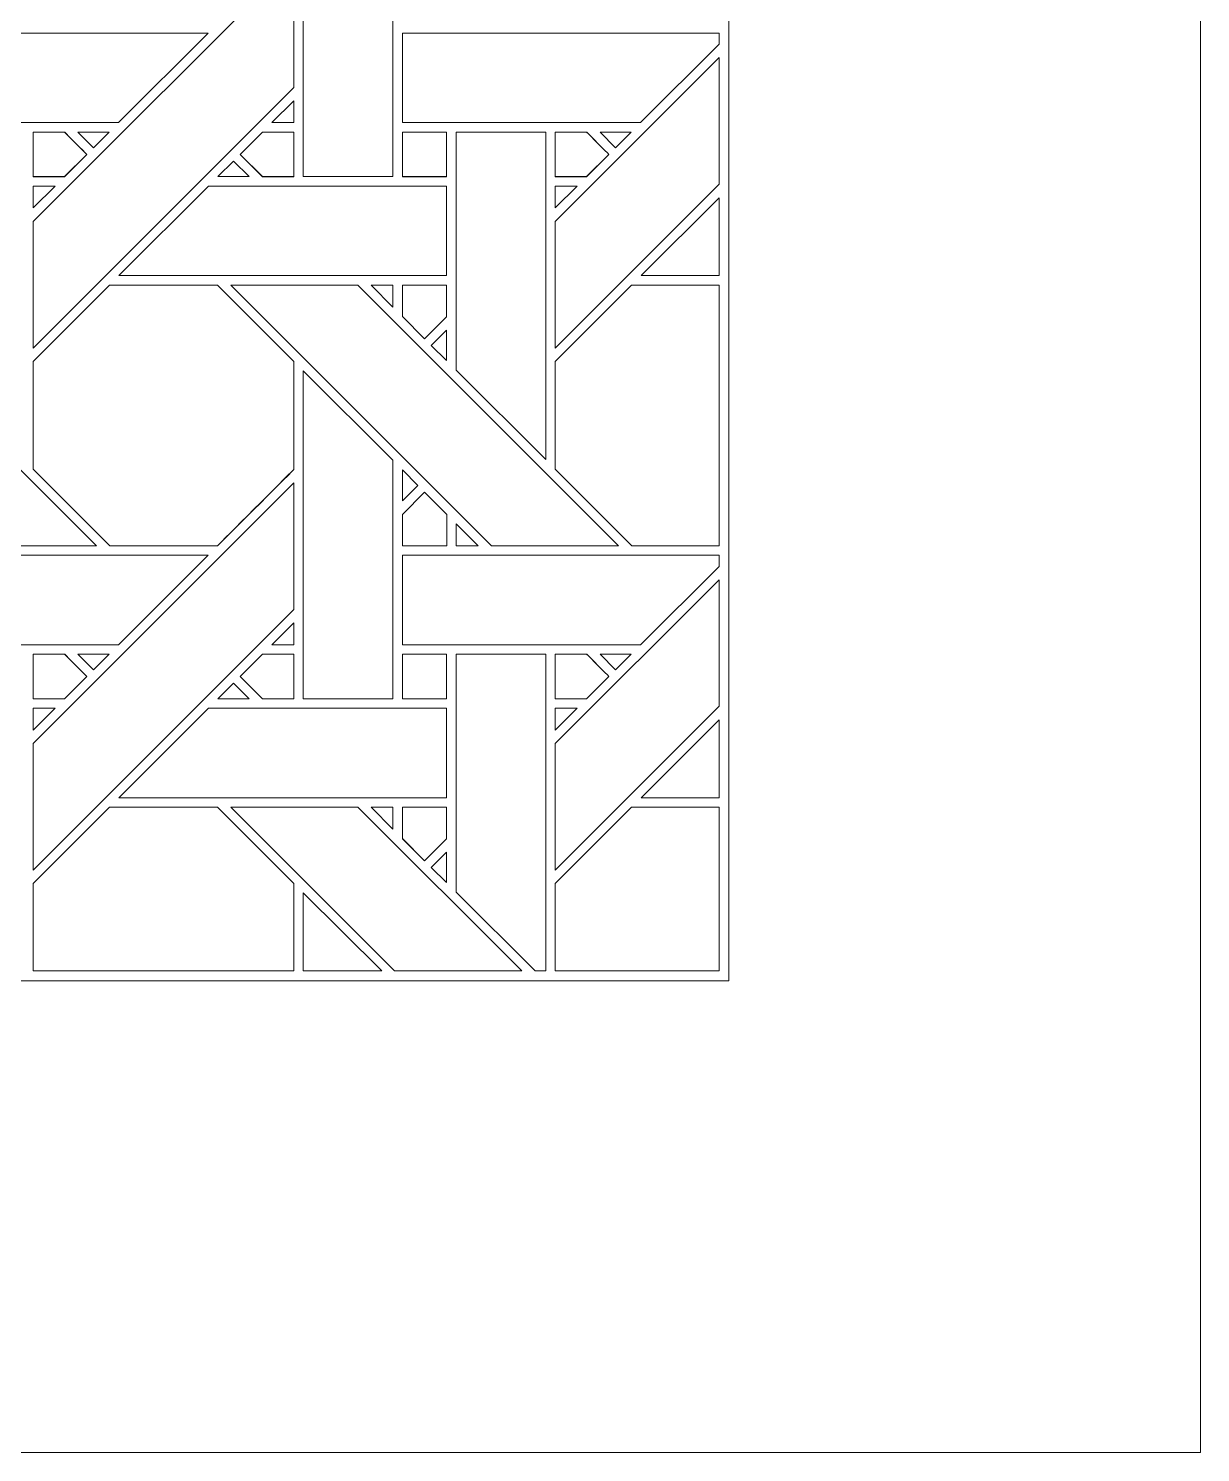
# Model space of a CAD drawing. Header units: inches. Extents: x 3.4 to 21.4, y 0.1 to 18.1.
# Drawn here: x 19.253 to 21.383, y 0.095 to 2.683 of the extents above; entities that cross this region are included whole.
import ezdxf

# ---------------------------------------------------------------- set-up
doc = ezdxf.new("R2010")
doc.units = ezdxf.units.IN
doc.header["$MEASUREMENT"] = 0
doc.layers.add('Design', color=7, linetype='Continuous', lineweight=0)

msp = doc.modelspace()

# ---------------------------------------------------------------- linework, layer by layer
at = {"layer": 'Design'}
for points, knots in [([(3.3829, 18.0948), (3.3829, 18.0948), (3.3829, 0.0948), (3.3829, 0.0948), (3.3829, 0.0948), (21.3829, 0.0948), (21.3829, 0.0948), (21.3829, 0.0948), (21.3829, 18.0948), (21.3829, 18.0948), (21.3829, 18.0948), (3.3829, 18.0948), (3.3829, 18.0948)], [0, 0, 0, 0, 1, 1, 1, 2, 2, 2, 3, 3, 3, 4, 4, 4, 4]), ([(4.2402, 17.2374), (4.2402, 17.2374), (4.2402, 0.9521), (4.2402, 0.9521), (4.2402, 0.9521), (20.5255, 0.9521), (20.5255, 0.9521), (20.5255, 0.9521), (20.5255, 17.2374), (20.5255, 17.2374), (20.5255, 17.2374), (4.2402, 17.2374), (4.2402, 17.2374)], [0, 0, 0, 0, 1, 1, 1, 2, 2, 2, 3, 3, 3, 4, 4, 4, 4]), ([(19.7523, 2.4133), (19.7523, 2.4133), (19.7523, 3.0092), (19.7523, 3.0092), (19.7523, 3.0092), (19.9151, 2.847), (19.9151, 2.847), (19.9151, 2.847), (19.9151, 2.4133), (19.9151, 2.4133), (19.9151, 2.4133), (19.7523, 2.4133), (19.7523, 2.4133)], [0, 0, 0, 0, 1, 1, 1, 2, 2, 2, 3, 3, 3, 4, 4, 4, 4]), ([(19.7352, 2.5756), (19.7352, 2.5756), (19.2615, 2.1019), (19.2615, 2.1019), (19.2615, 2.1019), (19.2615, 2.332), (19.2615, 2.332), (19.2615, 2.332), (19.7352, 2.8056), (19.7352, 2.8056), (19.7352, 2.8056), (19.7352, 2.5756), (19.7352, 2.5756)], [0, 0, 0, 0, 1, 1, 1, 2, 2, 2, 3, 3, 3, 4, 4, 4, 4]), ([(18.9836, 2.5114), (18.9836, 2.5114), (18.9836, 2.6741), (18.9836, 2.6741), (18.9836, 2.6741), (19.5793, 2.6741), (19.5793, 2.6741), (19.5793, 2.6741), (19.4166, 2.5114), (19.4166, 2.5114), (19.4166, 2.5114), (18.9836, 2.5114), (18.9836, 2.5114)], [0, 0, 0, 0, 1, 1, 1, 2, 2, 2, 3, 3, 3, 4, 4, 4, 4]), ([(19.9324, 2.5114), (19.9324, 2.5114), (19.9324, 2.6741), (19.9324, 2.6741), (19.9324, 2.6741), (20.5079, 2.6741), (20.5079, 2.6741), (20.5079, 2.6741), (20.5079, 2.6539), (20.5079, 2.6539), (20.5079, 2.6539), (20.3653, 2.5114), (20.3653, 2.5114), (20.3653, 2.5114), (19.9324, 2.5114), (19.9324, 2.5114)], [0, 0, 0, 0, 1, 1, 1, 2, 2, 2, 3, 3, 3, 4, 4, 4, 5, 5, 5, 5]), ([(20.5079, 2.3995), (20.5079, 2.3995), (20.2102, 2.1019), (20.2102, 2.1019), (20.2102, 2.1019), (20.2102, 2.332), (20.2102, 2.332), (20.2102, 2.332), (20.5079, 2.6296), (20.5079, 2.6296), (20.5079, 2.6296), (20.5079, 2.3995), (20.5079, 2.3995)], [0, 0, 0, 0, 1, 1, 1, 2, 2, 2, 3, 3, 3, 4, 4, 4, 4]), ([(19.6954, 2.5114), (19.6954, 2.5114), (19.7352, 2.5512), (19.7352, 2.5512), (19.7352, 2.5512), (19.7352, 2.5114), (19.7352, 2.5114), (19.7352, 2.5114), (19.6954, 2.5114), (19.6954, 2.5114)], [0, 0, 0, 0, 1, 1, 1, 2, 2, 2, 3, 3, 3, 3]), ([(19.2615, 2.4133), (19.2615, 2.4133), (19.2615, 2.4941), (19.2615, 2.4941), (19.2615, 2.4941), (19.3186, 2.4941), (19.3186, 2.4941), (19.3237, 2.489), (19.3544, 2.4582), (19.3589, 2.4537), (19.3589, 2.4537), (19.3185, 2.4133), (19.3185, 2.4133), (19.3185, 2.4133), (19.2615, 2.4133), (19.2615, 2.4133)], [0, 0, 0, 0, 1, 1, 1, 2, 2, 2, 3, 3, 3, 4, 4, 4, 5, 5, 5, 5]), ([(19.359, 2.4536), (19.359, 2.4536), (19.3186, 2.4132), (19.3186, 2.4132), (19.3186, 2.4132), (19.2616, 2.4132), (19.2616, 2.4132), (19.2616, 2.4132), (19.2616, 2.494), (19.2616, 2.494), (19.2616, 2.494), (19.3187, 2.494), (19.3187, 2.494), (19.3238, 2.4889), (19.3546, 2.4581), (19.359, 2.4536)], [0, 0, 0, 0, 1, 1, 1, 2, 2, 2, 3, 3, 3, 4, 4, 4, 5, 5, 5, 5]), ([(19.3429, 2.4941), (19.3429, 2.4941), (19.3994, 2.4941), (19.3994, 2.4941), (19.3994, 2.4941), (19.3711, 2.4659), (19.3711, 2.4659), (19.3711, 2.4659), (19.3429, 2.4941), (19.3429, 2.4941)], [0, 0, 0, 0, 1, 1, 1, 2, 2, 2, 3, 3, 3, 3]), ([(19.7352, 2.4133), (19.7352, 2.4133), (19.6781, 2.4133), (19.6781, 2.4133), (19.6781, 2.4133), (19.6377, 2.4537), (19.6377, 2.4537), (19.6377, 2.4537), (19.6781, 2.4941), (19.6781, 2.4941), (19.6781, 2.4941), (19.7352, 2.4941), (19.7352, 2.4941), (19.7352, 2.4941), (19.7352, 2.4133), (19.7352, 2.4133)], [0, 0, 0, 0, 1, 1, 1, 2, 2, 2, 3, 3, 3, 4, 4, 4, 5, 5, 5, 5]), ([(19.6782, 2.4132), (19.6782, 2.4132), (19.6378, 2.4536), (19.6378, 2.4536), (19.6378, 2.4536), (19.6782, 2.494), (19.6782, 2.494), (19.6782, 2.494), (19.7353, 2.494), (19.7353, 2.494), (19.7353, 2.494), (19.7353, 2.4132), (19.7353, 2.4132), (19.7353, 2.4132), (19.6782, 2.4132), (19.6782, 2.4132)], [0, 0, 0, 0, 1, 1, 1, 2, 2, 2, 3, 3, 3, 4, 4, 4, 5, 5, 5, 5]), ([(20.0126, 2.4133), (20.0126, 2.4133), (19.9324, 2.4133), (19.9324, 2.4133), (19.9324, 2.4133), (19.9324, 2.4941), (19.9324, 2.4941), (19.9324, 2.4941), (20.0126, 2.4941), (20.0126, 2.4941), (20.0126, 2.4941), (20.0126, 2.4133), (20.0126, 2.4133)], [0, 0, 0, 0, 1, 1, 1, 2, 2, 2, 3, 3, 3, 4, 4, 4, 4]), ([(19.9325, 2.4132), (19.9325, 2.4132), (19.9325, 2.494), (19.9325, 2.494), (19.9325, 2.494), (20.0127, 2.494), (20.0127, 2.494), (20.0127, 2.494), (20.0127, 2.4132), (20.0127, 2.4132), (20.0127, 2.4132), (19.9325, 2.4132), (19.9325, 2.4132)], [0, 0, 0, 0, 1, 1, 1, 2, 2, 2, 3, 3, 3, 4, 4, 4, 4]), ([(20.0302, 2.0619), (20.0302, 2.0619), (20.0302, 2.4941), (20.0302, 2.4941), (20.0302, 2.4941), (20.1931, 2.4941), (20.1931, 2.4941), (20.1931, 2.4941), (20.1931, 1.899), (20.1931, 1.899), (20.1931, 1.899), (20.0302, 2.0619), (20.0302, 2.0619)], [0, 0, 0, 0, 1, 1, 1, 2, 2, 2, 3, 3, 3, 4, 4, 4, 4]), ([(20.2102, 2.4133), (20.2102, 2.4133), (20.2102, 2.4941), (20.2102, 2.4941), (20.2102, 2.4941), (20.2673, 2.4941), (20.2673, 2.4941), (20.2726, 2.4888), (20.3034, 2.458), (20.3076, 2.4537), (20.3076, 2.4537), (20.2672, 2.4133), (20.2672, 2.4133), (20.2672, 2.4133), (20.2102, 2.4133), (20.2102, 2.4133)], [0, 0, 0, 0, 1, 1, 1, 2, 2, 2, 3, 3, 3, 4, 4, 4, 5, 5, 5, 5]), ([(20.3077, 2.4536), (20.3077, 2.4536), (20.2673, 2.4132), (20.2673, 2.4132), (20.2673, 2.4132), (20.2103, 2.4132), (20.2103, 2.4132), (20.2103, 2.4132), (20.2103, 2.494), (20.2103, 2.494), (20.2103, 2.494), (20.2674, 2.494), (20.2674, 2.494), (20.2725, 2.4889), (20.3033, 2.4581), (20.3077, 2.4536)], [0, 0, 0, 0, 1, 1, 1, 2, 2, 2, 3, 3, 3, 4, 4, 4, 5, 5, 5, 5]), ([(20.2916, 2.4941), (20.2916, 2.4941), (20.3481, 2.4941), (20.3481, 2.4941), (20.3481, 2.4941), (20.3198, 2.4659), (20.3198, 2.4659), (20.3198, 2.4659), (20.2916, 2.4941), (20.2916, 2.4941)], [0, 0, 0, 0, 1, 1, 1, 2, 2, 2, 3, 3, 3, 3]), ([(19.5973, 2.4133), (19.5973, 2.4133), (19.6256, 2.4416), (19.6256, 2.4416), (19.6256, 2.4416), (19.6538, 2.4133), (19.6538, 2.4133), (19.6538, 2.4133), (19.5973, 2.4133), (19.5973, 2.4133)], [0, 0, 0, 0, 1, 1, 1, 2, 2, 2, 3, 3, 3, 3]), ([(19.3013, 2.3962), (19.3013, 2.3962), (19.2615, 2.3564), (19.2615, 2.3564), (19.2615, 2.3564), (19.2615, 2.3962), (19.2615, 2.3962), (19.2615, 2.3962), (19.3013, 2.3962), (19.3013, 2.3962)], [0, 0, 0, 0, 1, 1, 1, 2, 2, 2, 3, 3, 3, 3]), ([(20.0126, 2.3962), (20.0126, 2.3962), (20.0126, 2.2334), (20.0126, 2.2334), (20.0126, 2.2334), (19.4173, 2.2334), (19.4173, 2.2334), (19.4173, 2.2334), (19.5802, 2.3962), (19.5802, 2.3962), (19.5802, 2.3962), (20.0126, 2.3962), (20.0126, 2.3962)], [0, 0, 0, 0, 1, 1, 1, 2, 2, 2, 3, 3, 3, 4, 4, 4, 4]), ([(20.2501, 2.3962), (20.2501, 2.3962), (20.2102, 2.3564), (20.2102, 2.3564), (20.2102, 2.3564), (20.2102, 2.3962), (20.2102, 2.3962), (20.2102, 2.3962), (20.2501, 2.3962), (20.2501, 2.3962)], [0, 0, 0, 0, 1, 1, 1, 2, 2, 2, 3, 3, 3, 3]), ([(20.3661, 2.2334), (20.3661, 2.2334), (20.5079, 2.3751), (20.5079, 2.3751), (20.5079, 2.3751), (20.5079, 2.2334), (20.5079, 2.2334), (20.5079, 2.2334), (20.3661, 2.2334), (20.3661, 2.2334)], [0, 0, 0, 0, 1, 1, 1, 2, 2, 2, 3, 3, 3, 3]), ([(18.6719, 2.2162), (18.6719, 2.2162), (18.9029, 2.2162), (18.9029, 2.2162), (18.9029, 2.2162), (19.3765, 1.7426), (19.3765, 1.7426), (19.3765, 1.7426), (19.1455, 1.7426), (19.1455, 1.7426), (19.1455, 1.7426), (18.6719, 2.2162), (18.6719, 2.2162)], [0, 0, 0, 0, 1, 1, 1, 2, 2, 2, 3, 3, 3, 4, 4, 4, 4]), ([(19.2615, 1.8818), (19.2615, 1.8818), (19.2615, 2.0775), (19.2615, 2.0775), (19.2615, 2.0775), (19.4002, 2.2162), (19.4002, 2.2162), (19.4002, 2.2162), (19.5964, 2.2162), (19.5964, 2.2162), (19.5964, 2.2162), (19.7351, 2.0775), (19.7351, 2.0775), (19.7351, 2.0775), (19.7351, 1.8813), (19.7351, 1.8813), (19.7176, 1.8636), (19.6056, 1.7518), (19.5964, 1.7426), (19.5964, 1.7426), (19.4007, 1.7426), (19.4007, 1.7426), (19.4007, 1.7426), (19.2615, 1.8818), (19.2615, 1.8818)], [0, 0, 0, 0, 1, 1, 1, 2, 2, 2, 3, 3, 3, 4, 4, 4, 5, 5, 5, 6, 6, 6, 7, 7, 7, 8, 8, 8, 8]), ([(19.2616, 1.8817), (19.2616, 1.8817), (19.2616, 2.0774), (19.2616, 2.0774), (19.2616, 2.0774), (19.4003, 2.2161), (19.4003, 2.2161), (19.4003, 2.2161), (19.5965, 2.2161), (19.5965, 2.2161), (19.5965, 2.2161), (19.7353, 2.0774), (19.7353, 2.0774), (19.7353, 2.0774), (19.7353, 1.8812), (19.7353, 1.8812), (19.7175, 1.8632), (19.6055, 1.7515), (19.5965, 1.7425), (19.5965, 1.7425), (19.4008, 1.7425), (19.4008, 1.7425), (19.4008, 1.7425), (19.2616, 1.8817), (19.2616, 1.8817)], [0, 0, 0, 0, 1, 1, 1, 2, 2, 2, 3, 3, 3, 4, 4, 4, 5, 5, 5, 6, 6, 6, 7, 7, 7, 8, 8, 8, 8]), ([(20.3252, 1.7426), (20.3252, 1.7426), (20.0942, 1.7426), (20.0942, 1.7426), (20.0942, 1.7426), (19.6206, 2.2162), (19.6206, 2.2162), (19.6206, 2.2162), (19.8516, 2.2162), (19.8516, 2.2162), (19.8516, 2.2162), (20.3252, 1.7426), (20.3252, 1.7426)], [0, 0, 0, 0, 1, 1, 1, 2, 2, 2, 3, 3, 3, 4, 4, 4, 4]), ([(19.9151, 2.2162), (19.9151, 2.2162), (19.9151, 2.1764), (19.9151, 2.1764), (19.9151, 2.1764), (19.8757, 2.2162), (19.8757, 2.2162), (19.8757, 2.2162), (19.9151, 2.2162), (19.9151, 2.2162)], [0, 0, 0, 0, 1, 1, 1, 2, 2, 2, 3, 3, 3, 3]), ([(19.9727, 2.1187), (19.9727, 2.1187), (19.9324, 2.159), (19.9324, 2.159), (19.9324, 2.159), (19.9324, 2.2162), (19.9324, 2.2162), (19.9324, 2.2162), (20.0126, 2.2162), (20.0126, 2.2162), (20.0126, 2.2162), (20.0126, 2.1586), (20.0126, 2.1586), (20.0126, 2.1586), (19.9727, 2.1187), (19.9727, 2.1187)], [0, 0, 0, 0, 1, 1, 1, 2, 2, 2, 3, 3, 3, 4, 4, 4, 5, 5, 5, 5]), ([(20.0127, 2.2161), (20.0127, 2.2161), (20.0127, 2.1585), (20.0127, 2.1585), (20.0127, 2.1585), (19.9728, 2.1186), (19.9728, 2.1186), (19.9728, 2.1186), (19.9325, 2.1589), (19.9325, 2.1589), (19.9325, 2.1589), (19.9325, 2.2161), (19.9325, 2.2161), (19.9325, 2.2161), (20.0127, 2.2161), (20.0127, 2.2161)], [0, 0, 0, 0, 1, 1, 1, 2, 2, 2, 3, 3, 3, 4, 4, 4, 5, 5, 5, 5]), ([(20.3495, 1.7425), (20.3495, 1.7425), (20.2102, 1.8818), (20.2102, 1.8818), (20.2102, 1.8818), (20.2102, 2.0775), (20.2102, 2.0775), (20.2102, 2.0775), (20.349, 2.2161), (20.349, 2.2161), (20.349, 2.2161), (20.5079, 2.2161), (20.5079, 2.2161), (20.5079, 2.2161), (20.5079, 1.7425), (20.5079, 1.7425), (20.5079, 1.7425), (20.3495, 1.7425), (20.3495, 1.7425)], [0, 0, 0, 0, 1, 1, 1, 2, 2, 2, 3, 3, 3, 4, 4, 4, 5, 5, 5, 6, 6, 6, 6]), ([(20.2103, 1.8817), (20.2103, 1.8817), (20.2103, 2.0774), (20.2103, 2.0774), (20.2103, 2.0774), (20.349, 2.2161), (20.349, 2.2161), (20.349, 2.2161), (20.5079, 2.2161), (20.5079, 2.2161), (20.5079, 2.2161), (20.5079, 1.7425), (20.5079, 1.7425), (20.5079, 1.7425), (20.3495, 1.7425), (20.3495, 1.7425), (20.3495, 1.7425), (20.2103, 1.8817), (20.2103, 1.8817)], [0, 0, 0, 0, 1, 1, 1, 2, 2, 2, 3, 3, 3, 4, 4, 4, 5, 5, 5, 6, 6, 6, 6]), ([(20.0126, 2.1344), (20.0126, 2.1344), (20.0126, 2.0792), (20.0126, 2.0792), (20.0126, 2.0792), (19.9848, 2.1066), (19.9848, 2.1066), (19.9848, 2.1066), (20.0126, 2.1344), (20.0126, 2.1344)], [0, 0, 0, 0, 1, 1, 1, 2, 2, 2, 3, 3, 3, 3]), ([(19.9151, 1.8983), (19.9151, 1.8983), (19.9151, 1.4646), (19.9151, 1.4646), (19.9151, 1.4646), (19.7523, 1.4646), (19.7523, 1.4646), (19.7523, 1.4646), (19.7523, 2.0604), (19.7523, 2.0604), (19.7523, 2.0604), (19.9151, 1.8983), (19.9151, 1.8983)], [0, 0, 0, 0, 1, 1, 1, 2, 2, 2, 3, 3, 3, 4, 4, 4, 4]), ([(19.9324, 1.824), (19.9324, 1.824), (19.9324, 1.8808), (19.9324, 1.8808), (19.9324, 1.8808), (19.9605, 1.8522), (19.9605, 1.8522), (19.9605, 1.8522), (19.9324, 1.824), (19.9324, 1.824)], [0, 0, 0, 0, 1, 1, 1, 2, 2, 2, 3, 3, 3, 3]), ([(19.7352, 1.8569), (19.7352, 1.8569), (19.7352, 1.6268), (19.7352, 1.6268), (19.7352, 1.6268), (19.2615, 1.1532), (19.2615, 1.1532), (19.2615, 1.1532), (19.2615, 1.3833), (19.2615, 1.3833), (19.2615, 1.3833), (19.7352, 1.8569), (19.7352, 1.8569)], [0, 0, 0, 0, 1, 1, 1, 2, 2, 2, 3, 3, 3, 4, 4, 4, 4]), ([(19.9727, 1.84), (19.9727, 1.84), (20.013, 1.7996), (20.013, 1.7996), (20.013, 1.7996), (20.013, 1.7424), (20.013, 1.7424), (20.013, 1.7424), (19.9324, 1.7424), (19.9324, 1.7424), (19.9324, 1.7424), (19.9324, 1.7996), (19.9324, 1.7996), (19.9324, 1.7996), (19.9727, 1.84), (19.9727, 1.84)], [0, 0, 0, 0, 1, 1, 1, 2, 2, 2, 3, 3, 3, 4, 4, 4, 5, 5, 5, 5]), ([(19.9325, 1.7422), (19.9325, 1.7422), (19.9325, 1.7995), (19.9325, 1.7995), (19.9325, 1.7995), (19.9728, 1.8399), (19.9728, 1.8399), (19.9728, 1.8399), (20.0131, 1.7995), (20.0131, 1.7995), (20.0131, 1.7995), (20.0131, 1.7422), (20.0131, 1.7422), (20.0131, 1.7422), (19.9325, 1.7422), (19.9325, 1.7422)], [0, 0, 0, 0, 1, 1, 1, 2, 2, 2, 3, 3, 3, 4, 4, 4, 5, 5, 5, 5]), ([(20.07, 1.7426), (20.07, 1.7426), (20.0303, 1.7426), (20.0303, 1.7426), (20.0303, 1.7426), (20.0303, 1.7824), (20.0303, 1.7824), (20.0303, 1.7824), (20.07, 1.7426), (20.07, 1.7426)], [0, 0, 0, 0, 1, 1, 1, 2, 2, 2, 3, 3, 3, 3]), ([(18.9836, 1.5627), (18.9836, 1.5627), (18.9836, 1.7254), (18.9836, 1.7254), (18.9836, 1.7254), (19.5793, 1.7254), (19.5793, 1.7254), (19.5793, 1.7254), (19.4166, 1.5627), (19.4166, 1.5627), (19.4166, 1.5627), (18.9836, 1.5627), (18.9836, 1.5627)], [0, 0, 0, 0, 1, 1, 1, 2, 2, 2, 3, 3, 3, 4, 4, 4, 4]), ([(19.9324, 1.5627), (19.9324, 1.5627), (19.9324, 1.7254), (19.9324, 1.7254), (19.9324, 1.7254), (20.5079, 1.7254), (20.5079, 1.7254), (20.5079, 1.7254), (20.5079, 1.7051), (20.5079, 1.7051), (20.5079, 1.7051), (20.3653, 1.5627), (20.3653, 1.5627), (20.3653, 1.5627), (19.9324, 1.5627), (19.9324, 1.5627)], [0, 0, 0, 0, 1, 1, 1, 2, 2, 2, 3, 3, 3, 4, 4, 4, 5, 5, 5, 5]), ([(20.5079, 1.4508), (20.5079, 1.4508), (20.2102, 1.1532), (20.2102, 1.1532), (20.2102, 1.1532), (20.2102, 1.3833), (20.2102, 1.3833), (20.2102, 1.3833), (20.5079, 1.6809), (20.5079, 1.6809), (20.5079, 1.6809), (20.5079, 1.4508), (20.5079, 1.4508)], [0, 0, 0, 0, 1, 1, 1, 2, 2, 2, 3, 3, 3, 4, 4, 4, 4]), ([(19.7352, 1.6024), (19.7352, 1.6024), (19.7352, 1.5627), (19.7352, 1.5627), (19.7352, 1.5627), (19.6954, 1.5627), (19.6954, 1.5627), (19.6954, 1.5627), (19.7352, 1.6024), (19.7352, 1.6024)], [0, 0, 0, 0, 1, 1, 1, 2, 2, 2, 3, 3, 3, 3]), ([(19.3589, 1.505), (19.3589, 1.505), (19.3185, 1.4646), (19.3185, 1.4646), (19.3185, 1.4646), (19.2615, 1.4646), (19.2615, 1.4646), (19.2615, 1.4646), (19.2615, 1.5454), (19.2615, 1.5454), (19.2615, 1.5454), (19.3186, 1.5454), (19.3186, 1.5454), (19.3239, 1.5401), (19.3547, 1.5092), (19.3589, 1.505)], [0, 0, 0, 0, 1, 1, 1, 2, 2, 2, 3, 3, 3, 4, 4, 4, 5, 5, 5, 5]), ([(19.2616, 1.5453), (19.2616, 1.5453), (19.3187, 1.5453), (19.3187, 1.5453), (19.3238, 1.5401), (19.3546, 1.5093), (19.359, 1.5049), (19.359, 1.5049), (19.3186, 1.4645), (19.3186, 1.4645), (19.3186, 1.4645), (19.2616, 1.4645), (19.2616, 1.4645), (19.2616, 1.4645), (19.2616, 1.5453), (19.2616, 1.5453)], [0, 0, 0, 0, 1, 1, 1, 2, 2, 2, 3, 3, 3, 4, 4, 4, 5, 5, 5, 5]), ([(19.3429, 1.5454), (19.3429, 1.5454), (19.3994, 1.5454), (19.3994, 1.5454), (19.3994, 1.5454), (19.3711, 1.5172), (19.3711, 1.5172), (19.3711, 1.5172), (19.3429, 1.5454), (19.3429, 1.5454)], [0, 0, 0, 0, 1, 1, 1, 2, 2, 2, 3, 3, 3, 3]), ([(19.6377, 1.505), (19.6377, 1.505), (19.6781, 1.5454), (19.6781, 1.5454), (19.6781, 1.5454), (19.7352, 1.5454), (19.7352, 1.5454), (19.7352, 1.5454), (19.7352, 1.4646), (19.7352, 1.4646), (19.7352, 1.4646), (19.6781, 1.4646), (19.6781, 1.4646), (19.6781, 1.4646), (19.6377, 1.505), (19.6377, 1.505)], [0, 0, 0, 0, 1, 1, 1, 2, 2, 2, 3, 3, 3, 4, 4, 4, 5, 5, 5, 5]), ([(19.6782, 1.5453), (19.6782, 1.5453), (19.7353, 1.5453), (19.7353, 1.5453), (19.7353, 1.5453), (19.7353, 1.4645), (19.7353, 1.4645), (19.7353, 1.4645), (19.6782, 1.4645), (19.6782, 1.4645), (19.6782, 1.4645), (19.6378, 1.5048), (19.6378, 1.5048), (19.6378, 1.5048), (19.6782, 1.5453), (19.6782, 1.5453)], [0, 0, 0, 0, 1, 1, 1, 2, 2, 2, 3, 3, 3, 4, 4, 4, 5, 5, 5, 5]), ([(19.9324, 1.4646), (19.9324, 1.4646), (19.9324, 1.5454), (19.9324, 1.5454), (19.9324, 1.5454), (20.0126, 1.5454), (20.0126, 1.5454), (20.0126, 1.5454), (20.0126, 1.4646), (20.0126, 1.4646), (20.0126, 1.4646), (19.9324, 1.4646), (19.9324, 1.4646)], [0, 0, 0, 0, 1, 1, 1, 2, 2, 2, 3, 3, 3, 4, 4, 4, 4]), ([(19.9325, 1.4645), (19.9325, 1.4645), (19.9325, 1.5453), (19.9325, 1.5453), (19.9325, 1.5453), (20.0127, 1.5453), (20.0127, 1.5453), (20.0127, 1.5453), (20.0127, 1.4645), (20.0127, 1.4645), (20.0127, 1.4645), (19.9325, 1.4645), (19.9325, 1.4645)], [0, 0, 0, 0, 1, 1, 1, 2, 2, 2, 3, 3, 3, 4, 4, 4, 4]), ([(20.1931, 0.9698), (20.1931, 0.9698), (20.1736, 0.9698), (20.1736, 0.9698), (20.1736, 0.9698), (20.0302, 1.1132), (20.0302, 1.1132), (20.0302, 1.1132), (20.0302, 1.5454), (20.0302, 1.5454), (20.0302, 1.5454), (20.1931, 1.5454), (20.1931, 1.5454), (20.1931, 1.5454), (20.1931, 0.9698), (20.1931, 0.9698)], [0, 0, 0, 0, 1, 1, 1, 2, 2, 2, 3, 3, 3, 4, 4, 4, 5, 5, 5, 5]), ([(20.2102, 1.4646), (20.2102, 1.4646), (20.2102, 1.5454), (20.2102, 1.5454), (20.2102, 1.5454), (20.2673, 1.5454), (20.2673, 1.5454), (20.2726, 1.5401), (20.3034, 1.5092), (20.3076, 1.505), (20.3076, 1.505), (20.2672, 1.4646), (20.2672, 1.4646), (20.2672, 1.4646), (20.2102, 1.4646), (20.2102, 1.4646)], [0, 0, 0, 0, 1, 1, 1, 2, 2, 2, 3, 3, 3, 4, 4, 4, 5, 5, 5, 5]), ([(20.2103, 1.5453), (20.2103, 1.5453), (20.2674, 1.5453), (20.2674, 1.5453), (20.2725, 1.5401), (20.3033, 1.5093), (20.3077, 1.5049), (20.3077, 1.5049), (20.2673, 1.4645), (20.2673, 1.4645), (20.2673, 1.4645), (20.2103, 1.4645), (20.2103, 1.4645), (20.2103, 1.4645), (20.2103, 1.5453), (20.2103, 1.5453)], [0, 0, 0, 0, 1, 1, 1, 2, 2, 2, 3, 3, 3, 4, 4, 4, 5, 5, 5, 5]), ([(20.2916, 1.5454), (20.2916, 1.5454), (20.3481, 1.5454), (20.3481, 1.5454), (20.3481, 1.5454), (20.3198, 1.5172), (20.3198, 1.5172), (20.3198, 1.5172), (20.2916, 1.5454), (20.2916, 1.5454)], [0, 0, 0, 0, 1, 1, 1, 2, 2, 2, 3, 3, 3, 3]), ([(19.6256, 1.4929), (19.6256, 1.4929), (19.6538, 1.4646), (19.6538, 1.4646), (19.6538, 1.4646), (19.5973, 1.4646), (19.5973, 1.4646), (19.5973, 1.4646), (19.6256, 1.4929), (19.6256, 1.4929)], [0, 0, 0, 0, 1, 1, 1, 2, 2, 2, 3, 3, 3, 3]), ([(19.3013, 1.4475), (19.3013, 1.4475), (19.2615, 1.4076), (19.2615, 1.4076), (19.2615, 1.4076), (19.2615, 1.4475), (19.2615, 1.4475), (19.2615, 1.4475), (19.3013, 1.4475), (19.3013, 1.4475)], [0, 0, 0, 0, 1, 1, 1, 2, 2, 2, 3, 3, 3, 3]), ([(19.4173, 1.2847), (19.4173, 1.2847), (19.5802, 1.4475), (19.5802, 1.4475), (19.5802, 1.4475), (20.0126, 1.4475), (20.0126, 1.4475), (20.0126, 1.4475), (20.0126, 1.2847), (20.0126, 1.2847), (20.0126, 1.2847), (19.4173, 1.2847), (19.4173, 1.2847)], [0, 0, 0, 0, 1, 1, 1, 2, 2, 2, 3, 3, 3, 4, 4, 4, 4]), ([(20.2501, 1.4475), (20.2501, 1.4475), (20.2102, 1.4076), (20.2102, 1.4076), (20.2102, 1.4076), (20.2102, 1.4475), (20.2102, 1.4475), (20.2102, 1.4475), (20.2501, 1.4475), (20.2501, 1.4475)], [0, 0, 0, 0, 1, 1, 1, 2, 2, 2, 3, 3, 3, 3]), ([(20.3661, 1.2847), (20.3661, 1.2847), (20.5079, 1.4264), (20.5079, 1.4264), (20.5079, 1.4264), (20.5079, 1.2847), (20.5079, 1.2847), (20.5079, 1.2847), (20.3661, 1.2847), (20.3661, 1.2847)], [0, 0, 0, 0, 1, 1, 1, 2, 2, 2, 3, 3, 3, 3]), ([(19.7352, 0.9698), (19.7352, 0.9698), (19.2616, 0.9698), (19.2616, 0.9698), (19.2616, 0.9698), (19.2616, 1.1287), (19.2616, 1.1287), (19.2616, 1.1287), (19.4002, 1.2675), (19.4002, 1.2675), (19.4002, 1.2675), (19.5964, 1.2675), (19.5964, 1.2675), (19.5964, 1.2675), (19.7352, 1.1287), (19.7352, 1.1287), (19.7352, 1.1287), (19.7352, 0.9698), (19.7352, 0.9698)], [0, 0, 0, 0, 1, 1, 1, 2, 2, 2, 3, 3, 3, 4, 4, 4, 5, 5, 5, 6, 6, 6, 6]), ([(19.2616, 0.9698), (19.2616, 0.9698), (19.2616, 1.1287), (19.2616, 1.1287), (19.2616, 1.1287), (19.4003, 1.2674), (19.4003, 1.2674), (19.4003, 1.2674), (19.5965, 1.2674), (19.5965, 1.2674), (19.5965, 1.2674), (19.7352, 1.1287), (19.7352, 1.1287), (19.7352, 1.1287), (19.7352, 0.9698), (19.7352, 0.9698), (19.7352, 0.9698), (19.2616, 0.9698), (19.2616, 0.9698)], [0, 0, 0, 0, 1, 1, 1, 2, 2, 2, 3, 3, 3, 4, 4, 4, 5, 5, 5, 6, 6, 6, 6]), ([(19.6206, 1.2675), (19.6206, 1.2675), (19.8516, 1.2675), (19.8516, 1.2675), (19.8516, 1.2675), (20.1493, 0.9698), (20.1493, 0.9698), (20.1493, 0.9698), (19.9183, 0.9698), (19.9183, 0.9698), (19.9183, 0.9698), (19.6206, 1.2675), (19.6206, 1.2675)], [0, 0, 0, 0, 1, 1, 1, 2, 2, 2, 3, 3, 3, 4, 4, 4, 4]), ([(19.9151, 1.2675), (19.9151, 1.2675), (19.9151, 1.2277), (19.9151, 1.2277), (19.9151, 1.2277), (19.8757, 1.2675), (19.8757, 1.2675), (19.8757, 1.2675), (19.9151, 1.2675), (19.9151, 1.2675)], [0, 0, 0, 0, 1, 1, 1, 2, 2, 2, 3, 3, 3, 3]), ([(19.9727, 1.17), (19.9727, 1.17), (19.9324, 1.2103), (19.9324, 1.2103), (19.9324, 1.2103), (19.9324, 1.2675), (19.9324, 1.2675), (19.9324, 1.2675), (20.0126, 1.2675), (20.0126, 1.2675), (20.0126, 1.2675), (20.0126, 1.2099), (20.0126, 1.2099), (20.0126, 1.2099), (19.9727, 1.17), (19.9727, 1.17)], [0, 0, 0, 0, 1, 1, 1, 2, 2, 2, 3, 3, 3, 4, 4, 4, 5, 5, 5, 5]), ([(19.9325, 1.2674), (19.9325, 1.2674), (20.0127, 1.2674), (20.0127, 1.2674), (20.0127, 1.2674), (20.0127, 1.2098), (20.0127, 1.2098), (20.0127, 1.2098), (19.9728, 1.1698), (19.9728, 1.1698), (19.9728, 1.1698), (19.9325, 1.2102), (19.9325, 1.2102), (19.9325, 1.2102), (19.9325, 1.2674), (19.9325, 1.2674)], [0, 0, 0, 0, 1, 1, 1, 2, 2, 2, 3, 3, 3, 4, 4, 4, 5, 5, 5, 5]), ([(20.2103, 1.1287), (20.2103, 1.1287), (20.349, 1.2674), (20.349, 1.2674), (20.349, 1.2674), (20.5079, 1.2674), (20.5079, 1.2674), (20.5079, 1.2674), (20.5079, 0.9698), (20.5079, 0.9698), (20.5079, 0.9698), (20.2103, 0.9698), (20.2103, 0.9698), (20.2103, 0.9698), (20.2103, 1.1287), (20.2103, 1.1287)], [0, 0, 0, 0, 1, 1, 1, 2, 2, 2, 3, 3, 3, 4, 4, 4, 5, 5, 5, 5]), ([(20.2103, 0.9698), (20.2103, 0.9698), (20.2103, 1.1287), (20.2103, 1.1287), (20.2103, 1.1287), (20.349, 1.2674), (20.349, 1.2674), (20.349, 1.2674), (20.5079, 1.2674), (20.5079, 1.2674), (20.5079, 1.2674), (20.5079, 0.9698), (20.5079, 0.9698), (20.5079, 0.9698), (20.2103, 0.9698), (20.2103, 0.9698)], [0, 0, 0, 0, 1, 1, 1, 2, 2, 2, 3, 3, 3, 4, 4, 4, 5, 5, 5, 5]), ([(20.0126, 1.1857), (20.0126, 1.1857), (20.0126, 1.1305), (20.0126, 1.1305), (20.0126, 1.1305), (19.9848, 1.1579), (19.9848, 1.1579), (19.9848, 1.1579), (20.0126, 1.1857), (20.0126, 1.1857)], [0, 0, 0, 0, 1, 1, 1, 2, 2, 2, 3, 3, 3, 3]), ([(19.7523, 0.9698), (19.7523, 0.9698), (19.7523, 1.1117), (19.7523, 1.1117), (19.7523, 1.1117), (19.8948, 0.9698), (19.8948, 0.9698), (19.8948, 0.9698), (19.7523, 0.9698), (19.7523, 0.9698)], [0, 0, 0, 0, 1, 1, 1, 2, 2, 2, 3, 3, 3, 3])]:
    msp.add_open_spline(points, degree=3, knots=knots, dxfattribs=at)

doc.saveas('drawing.dxf')
